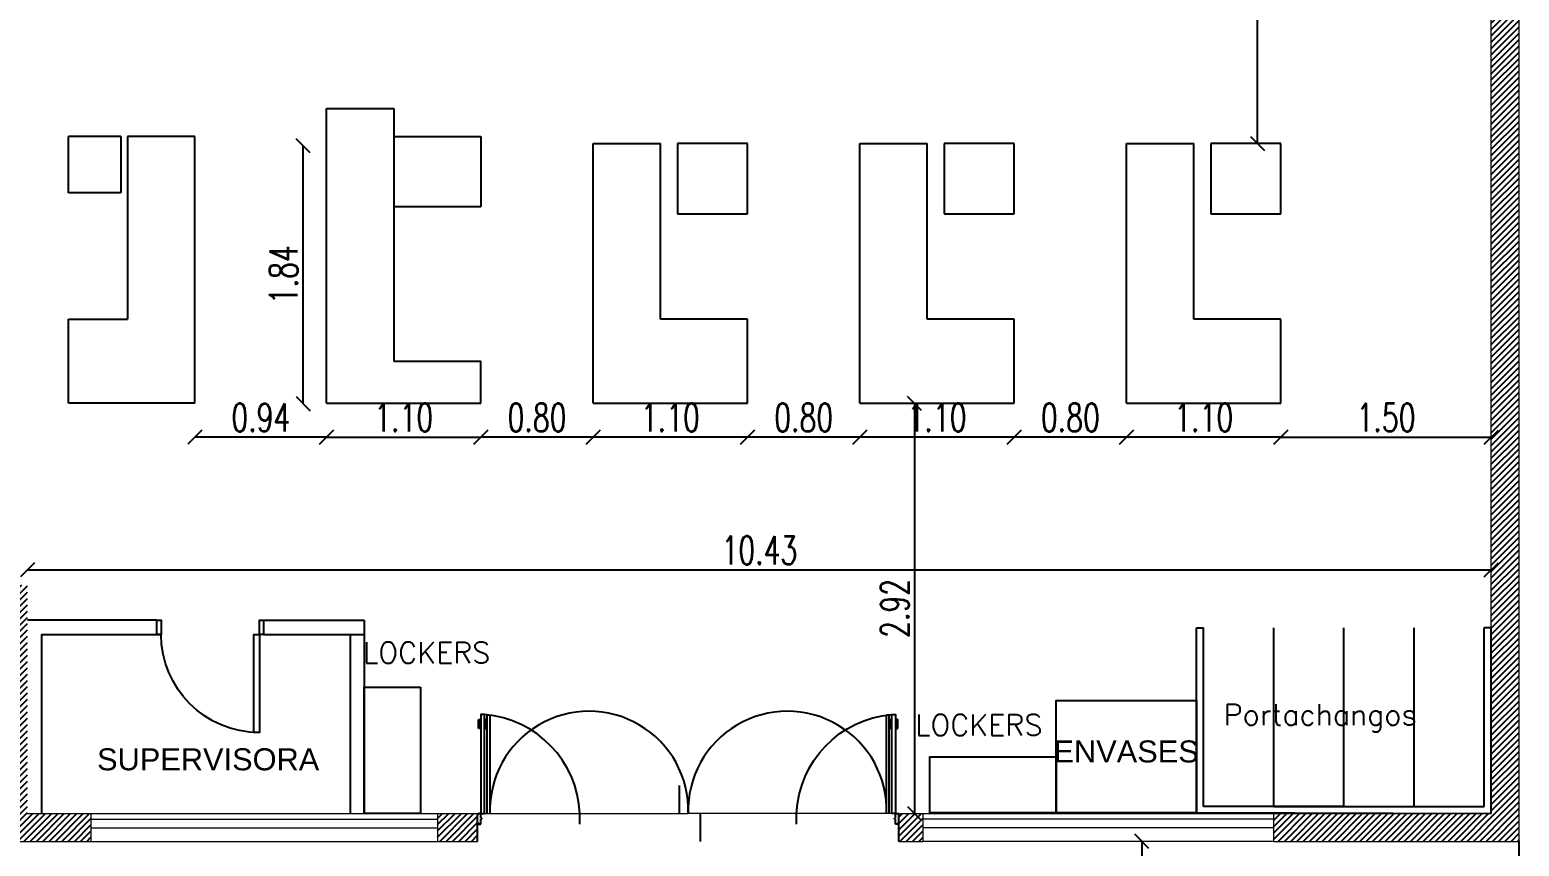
# Model space of a CAD drawing. Header units: millimetres. Extents: x 2448 to 2576, y 1154 to 1321.
# Drawn here: x 2510.92 to 2521.53, y 1193.47 to 1199.29 of the extents above; entities that cross this region are included whole.
import ezdxf

# ---------------------------------------------------------------- set-up
doc = ezdxf.new("R2010")
doc.units = ezdxf.units.MM
for name, pattern in [('ACAD_ISO02W100', [15, 12, -3]), ('X-REF T19$0$ACAD_ISO02W100', [15, 12, -3]), ('X-REF T19$0$HIDDEN', [0.375, 0.25, -0.125])]:
    doc.linetypes.add(name, pattern=pattern)
for name, color, linetype in [('0_PUERTAS-VENTANAS', 3, 'Continuous'), ('A-COTAS', 7, 'Continuous'), ('COTAS', 7, 'Continuous'), ('E- CHECK OUT', 2, 'Continuous'), ('E_EQUIPAMIENTO', 1, 'Continuous'), ('T_TEXTOS', 3, 'Continuous'), ('X-REF T19$0$0.1', 1, 'Continuous'), ('X-REF T19$0$A-CARPINTERIA METALICA', 1, 'Continuous'), ('X-REF T19$0$A-HATCH', 8, 'Continuous'), ('X-REF T19$0$A-MAMPOSTERIA', 5, 'Continuous'), ('X-REF T19$0$A-PROYECCION', 1, 'Continuous'), ('X-REF T19$0$A-TABIQUE DURLOCK o MADERA', 3, 'Continuous'), ('X-REF T19$0$A-VISTAS', 8, 'Continuous'), ('X-REF T19$0$E-GENERAL', 8, 'Continuous'), ('X-REF-T02$0$A-MAMPOSTERIA', 5, 'Continuous')]:
    doc.layers.add(name, color=color, linetype=linetype)
doc.styles.add('Arial', font='arial.ttf', dxfattribs={"height": 0.25})
doc.styles.add('COTAS', font='ROMANS.shx', dxfattribs={"width": 0.7})
doc.styles.add('ROMANS', font='ROMANS')
doc.dimstyles.new('COTA-I-N-2-85', dxfattribs={"dimscale": 0, "dimtxt": 0.2, "dimasz": 0.1, "dimexe": 0, "dimexo": 0, "dimgap": 0.04, "dimtad": 1, "dimzin": 1, "dimdsep": 46, "dimtxsty": 'COTAS', "dimblk": 'OBLIQUE', "dimcen": 0.1, "dimse1": 1, "dimse2": 1, "dimclrd": 256, "dimclre": 256, "dimclrt": 256, "dimadec": 0, "dimazin": 0, "dimtfac": 1, "dimtmove": 1, "dimatfit": 3, "dimldrblk": 'OBLIQUE', "dimfxl": 1, "dimtvp": -0.8, "dimtolj": 1, "dimtzin": 0, "dimarcsym": 0})
pattern_1 = [(45, (2241.705422, 1029.624675), (-0.0224506403, 0.0224506403), [])]

# ---------------------------------------------------------------- blocks, each defined once
blk = doc.blocks.new('_Oblique')
at = {"color": 0, "linetype": 'ByBlock', "lineweight": -2}
blk.add_line((-0.5, -0.5), (0.5, 0.5), dxfattribs=at)
blk = doc.blocks.new('*D34')
at = {"layer": 'COTAS', "linetype": 'ACAD_ISO02W100', "lineweight": -2, "transparency": 16777216}
blk.add_line((2510.906, 1195.441), (2521.336, 1195.441), dxfattribs=at)
at = {"layer": 'DEFPOINTS', "color": 0, "linetype": 'ACAD_ISO02W100', "transparency": 16777216}
for p in [(2521.336, 1195.441), (2510.906, 1193.705), (2521.336, 1193.705)]:
    blk.add_point(p, dxfattribs=at)
at = {"layer": 'COTAS', "linetype": 'ACAD_ISO02W100', "lineweight": -2, "transparency": 16777216, "xscale": 0.1, "yscale": 0.1, "zscale": 0.1, "rotation": 180}
blk.add_blockref('_Oblique', (2510.906, 1195.441), dxfattribs=at)
at = {"layer": 'COTAS', "linetype": 'ACAD_ISO02W100', "lineweight": -2, "transparency": 16777216, "xscale": 0.1, "yscale": 0.1, "zscale": 0.1}
blk.add_blockref('_Oblique', (2521.336, 1195.441), dxfattribs=at)
at = {"layer": 'COTAS', "linetype": 'ACAD_ISO02W100', "transparency": 16777216, "insert": (2516.121, 1195.581), "char_height": 0.2, "attachment_point": 5, "style": 'COTAS'}
blk.add_mtext('\\A1;10.43', dxfattribs=at)
blk = doc.blocks.new('*D35')
at = {"layer": 'COTAS', "linetype": 'ACAD_ISO02W100', "lineweight": -2, "transparency": 16777216}
blk.add_line((2517.227, 1196.628), (2517.227, 1193.705), dxfattribs=at)
at = {"layer": 'DEFPOINTS', "color": 0, "linetype": 'ACAD_ISO02W100', "transparency": 16777216}
for p in [(2516.837, 1196.628), (2517.2, 1193.705), (2517.227, 1193.705)]:
    blk.add_point(p, dxfattribs=at)
at = {"layer": 'COTAS', "linetype": 'ACAD_ISO02W100', "lineweight": -2, "transparency": 16777216, "xscale": 0.1, "yscale": 0.1, "zscale": 0.1}
for p, rotation in [((2517.227, 1196.628), 90), ((2517.227, 1193.705), 270)]:
    blk.add_blockref('_Oblique', p, dxfattribs=dict(at, rotation=rotation))
at = {"layer": 'COTAS', "linetype": 'ACAD_ISO02W100', "transparency": 16777216, "insert": (2517.087, 1195.167), "char_height": 0.2, "attachment_point": 5, "rotation": 90, "style": 'COTAS'}
blk.add_mtext('\\A1;2.92', dxfattribs=at)
blk = doc.blocks.new('*D36')
at = {"layer": 'COTAS', "linetype": 'ACAD_ISO02W100', "lineweight": -2, "transparency": 16777216}
blk.add_line((2519.837, 1196.388), (2521.336, 1196.388), dxfattribs=at)
at = {"layer": 'DEFPOINTS', "color": 0, "linetype": 'ACAD_ISO02W100', "transparency": 16777216}
for p in [(2519.837, 1196.629), (2521.336, 1196.629), (2521.336, 1196.388)]:
    blk.add_point(p, dxfattribs=at)
at = {"layer": 'COTAS', "linetype": 'ACAD_ISO02W100', "lineweight": -2, "transparency": 16777216, "xscale": 0.1, "yscale": 0.1, "zscale": 0.1, "rotation": 180}
blk.add_blockref('_Oblique', (2519.837, 1196.388), dxfattribs=at)
at = {"layer": 'COTAS', "linetype": 'ACAD_ISO02W100', "lineweight": -2, "transparency": 16777216, "xscale": 0.1, "yscale": 0.1, "zscale": 0.1}
blk.add_blockref('_Oblique', (2521.336, 1196.388), dxfattribs=at)
at = {"layer": 'COTAS', "linetype": 'ACAD_ISO02W100', "transparency": 16777216, "insert": (2520.586, 1196.528), "char_height": 0.2, "attachment_point": 5, "style": 'COTAS'}
blk.add_mtext('\\A1;1.50', dxfattribs=at)
blk = doc.blocks.new('*D37')
at = {"layer": 'COTAS', "linetype": 'ACAD_ISO02W100', "lineweight": -2, "transparency": 16777216}
blk.add_line((2519.837, 1196.388), (2518.737, 1196.388), dxfattribs=at)
at = {"layer": 'DEFPOINTS', "color": 0, "linetype": 'ACAD_ISO02W100', "transparency": 16777216}
for p in [(2518.737, 1196.629), (2519.837, 1196.629), (2518.737, 1196.388)]:
    blk.add_point(p, dxfattribs=at)
at = {"layer": 'COTAS', "linetype": 'ACAD_ISO02W100', "lineweight": -2, "transparency": 16777216, "xscale": 0.1, "yscale": 0.1, "zscale": 0.1, "rotation": 180}
blk.add_blockref('_Oblique', (2518.737, 1196.388), dxfattribs=at)
at = {"layer": 'COTAS', "linetype": 'ACAD_ISO02W100', "lineweight": -2, "transparency": 16777216, "xscale": 0.1, "yscale": 0.1, "zscale": 0.1}
blk.add_blockref('_Oblique', (2519.837, 1196.388), dxfattribs=at)
at = {"layer": 'COTAS', "linetype": 'ACAD_ISO02W100', "transparency": 16777216, "insert": (2519.287, 1196.528), "char_height": 0.2, "attachment_point": 5, "style": 'COTAS'}
blk.add_mtext('\\A1;1.10', dxfattribs=at)
blk = doc.blocks.new('*D38')
at = {"layer": 'COTAS', "linetype": 'ACAD_ISO02W100', "lineweight": -2, "transparency": 16777216}
blk.add_line((2518.737, 1196.388), (2517.937, 1196.388), dxfattribs=at)
at = {"layer": 'DEFPOINTS', "color": 0, "linetype": 'ACAD_ISO02W100', "transparency": 16777216}
for p in [(2517.937, 1196.629), (2518.737, 1196.629), (2517.937, 1196.388)]:
    blk.add_point(p, dxfattribs=at)
at = {"layer": 'COTAS', "linetype": 'ACAD_ISO02W100', "lineweight": -2, "transparency": 16777216, "xscale": 0.1, "yscale": 0.1, "zscale": 0.1, "rotation": 180}
blk.add_blockref('_Oblique', (2517.937, 1196.388), dxfattribs=at)
at = {"layer": 'COTAS', "linetype": 'ACAD_ISO02W100', "lineweight": -2, "transparency": 16777216, "xscale": 0.1, "yscale": 0.1, "zscale": 0.1}
blk.add_blockref('_Oblique', (2518.737, 1196.388), dxfattribs=at)
at = {"layer": 'COTAS', "linetype": 'ACAD_ISO02W100', "transparency": 16777216, "insert": (2518.337, 1196.528), "char_height": 0.2, "attachment_point": 5, "style": 'COTAS'}
blk.add_mtext('\\A1;0.80', dxfattribs=at)
blk = doc.blocks.new('*D39')
at = {"layer": 'COTAS', "linetype": 'ACAD_ISO02W100', "lineweight": -2, "transparency": 16777216}
blk.add_line((2517.937, 1196.388), (2516.837, 1196.388), dxfattribs=at)
at = {"layer": 'DEFPOINTS', "color": 0, "linetype": 'ACAD_ISO02W100', "transparency": 16777216}
for p in [(2516.837, 1196.628), (2517.937, 1196.628), (2516.837, 1196.388)]:
    blk.add_point(p, dxfattribs=at)
at = {"layer": 'COTAS', "linetype": 'ACAD_ISO02W100', "lineweight": -2, "transparency": 16777216, "xscale": 0.1, "yscale": 0.1, "zscale": 0.1, "rotation": 180}
blk.add_blockref('_Oblique', (2516.837, 1196.388), dxfattribs=at)
at = {"layer": 'COTAS', "linetype": 'ACAD_ISO02W100', "lineweight": -2, "transparency": 16777216, "xscale": 0.1, "yscale": 0.1, "zscale": 0.1}
blk.add_blockref('_Oblique', (2517.937, 1196.388), dxfattribs=at)
at = {"layer": 'COTAS', "linetype": 'ACAD_ISO02W100', "transparency": 16777216, "insert": (2517.387, 1196.528), "char_height": 0.2, "attachment_point": 5, "style": 'COTAS'}
blk.add_mtext('\\A1;1.10', dxfattribs=at)
blk = doc.blocks.new('*D40')
at = {"layer": 'COTAS', "linetype": 'ACAD_ISO02W100', "lineweight": -2, "transparency": 16777216}
blk.add_line((2516.837, 1196.388), (2516.037, 1196.388), dxfattribs=at)
at = {"layer": 'DEFPOINTS', "color": 0, "linetype": 'ACAD_ISO02W100', "transparency": 16777216}
for p in [(2516.037, 1196.628), (2516.837, 1196.629), (2516.037, 1196.388)]:
    blk.add_point(p, dxfattribs=at)
at = {"layer": 'COTAS', "linetype": 'ACAD_ISO02W100', "lineweight": -2, "transparency": 16777216, "xscale": 0.1, "yscale": 0.1, "zscale": 0.1, "rotation": 180}
blk.add_blockref('_Oblique', (2516.037, 1196.388), dxfattribs=at)
at = {"layer": 'COTAS', "linetype": 'ACAD_ISO02W100', "lineweight": -2, "transparency": 16777216, "xscale": 0.1, "yscale": 0.1, "zscale": 0.1}
blk.add_blockref('_Oblique', (2516.837, 1196.388), dxfattribs=at)
at = {"layer": 'COTAS', "linetype": 'ACAD_ISO02W100', "transparency": 16777216, "insert": (2516.437, 1196.528), "char_height": 0.2, "attachment_point": 5, "style": 'COTAS'}
blk.add_mtext('\\A1;0.80', dxfattribs=at)
blk = doc.blocks.new('*D41')
at = {"layer": 'COTAS', "linetype": 'ACAD_ISO02W100', "lineweight": -2, "transparency": 16777216}
blk.add_line((2516.037, 1196.388), (2514.937, 1196.388), dxfattribs=at)
at = {"layer": 'DEFPOINTS', "color": 0, "linetype": 'ACAD_ISO02W100', "transparency": 16777216}
for p in [(2514.937, 1196.629), (2516.037, 1196.629), (2514.937, 1196.388)]:
    blk.add_point(p, dxfattribs=at)
at = {"layer": 'COTAS', "linetype": 'ACAD_ISO02W100', "lineweight": -2, "transparency": 16777216, "xscale": 0.1, "yscale": 0.1, "zscale": 0.1, "rotation": 180}
blk.add_blockref('_Oblique', (2514.937, 1196.388), dxfattribs=at)
at = {"layer": 'COTAS', "linetype": 'ACAD_ISO02W100', "lineweight": -2, "transparency": 16777216, "xscale": 0.1, "yscale": 0.1, "zscale": 0.1}
blk.add_blockref('_Oblique', (2516.037, 1196.388), dxfattribs=at)
at = {"layer": 'COTAS', "linetype": 'ACAD_ISO02W100', "transparency": 16777216, "insert": (2515.487, 1196.528), "char_height": 0.2, "attachment_point": 5, "style": 'COTAS'}
blk.add_mtext('\\A1;1.10', dxfattribs=at)
blk = doc.blocks.new('*D42')
at = {"layer": 'COTAS', "linetype": 'ACAD_ISO02W100', "lineweight": -2, "transparency": 16777216}
blk.add_line((2514.937, 1196.388), (2514.137, 1196.388), dxfattribs=at)
at = {"layer": 'DEFPOINTS', "color": 0, "linetype": 'ACAD_ISO02W100', "transparency": 16777216}
for p in [(2514.137, 1196.626), (2514.937, 1196.628), (2514.137, 1196.388)]:
    blk.add_point(p, dxfattribs=at)
at = {"layer": 'COTAS', "linetype": 'ACAD_ISO02W100', "lineweight": -2, "transparency": 16777216, "xscale": 0.1, "yscale": 0.1, "zscale": 0.1, "rotation": 180}
blk.add_blockref('_Oblique', (2514.137, 1196.388), dxfattribs=at)
at = {"layer": 'COTAS', "linetype": 'ACAD_ISO02W100', "lineweight": -2, "transparency": 16777216, "xscale": 0.1, "yscale": 0.1, "zscale": 0.1}
blk.add_blockref('_Oblique', (2514.937, 1196.388), dxfattribs=at)
at = {"layer": 'COTAS', "linetype": 'ACAD_ISO02W100', "transparency": 16777216, "insert": (2514.537, 1196.528), "char_height": 0.2, "attachment_point": 5, "style": 'COTAS'}
blk.add_mtext('\\A1;0.80', dxfattribs=at)
blk = doc.blocks.new('*D43')
at = {"layer": 'COTAS', "linetype": 'ACAD_ISO02W100', "lineweight": -2, "transparency": 16777216}
blk.add_line((2513.037, 1196.388), (2512.1, 1196.388), dxfattribs=at)
at = {"layer": 'DEFPOINTS', "color": 0, "linetype": 'ACAD_ISO02W100', "transparency": 16777216}
for p in [(2512.1, 1196.629), (2513.037, 1196.626), (2512.1, 1196.388)]:
    blk.add_point(p, dxfattribs=at)
at = {"layer": 'COTAS', "linetype": 'ACAD_ISO02W100', "lineweight": -2, "transparency": 16777216, "xscale": 0.1, "yscale": 0.1, "zscale": 0.1, "rotation": 180}
blk.add_blockref('_Oblique', (2512.1, 1196.388), dxfattribs=at)
at = {"layer": 'COTAS', "linetype": 'ACAD_ISO02W100', "lineweight": -2, "transparency": 16777216, "xscale": 0.1, "yscale": 0.1, "zscale": 0.1}
blk.add_blockref('_Oblique', (2513.037, 1196.388), dxfattribs=at)
at = {"layer": 'COTAS', "linetype": 'ACAD_ISO02W100', "transparency": 16777216, "insert": (2512.569, 1196.528), "char_height": 0.2, "attachment_point": 5, "style": 'COTAS'}
blk.add_mtext('\\A1;0.94', dxfattribs=at)
blk = doc.blocks.new('*D49')
at = {"layer": 'COTAS', "linetype": 'ACAD_ISO02W100', "lineweight": -2, "transparency": 16777216}
blk.add_line((2519.67, 1198.479), (2519.67, 1201.863), dxfattribs=at)
at = {"layer": 'DEFPOINTS', "color": 0, "linetype": 'ACAD_ISO02W100', "transparency": 16777216}
for p in [(2519.265, 1201.863), (2519.67, 1201.863), (2519.837, 1198.479)]:
    blk.add_point(p, dxfattribs=at)
at = {"layer": 'COTAS', "linetype": 'ACAD_ISO02W100', "lineweight": -2, "transparency": 16777216, "xscale": 0.1, "yscale": 0.1, "zscale": 0.1}
for p, rotation in [((2519.67, 1201.863), 90), ((2519.67, 1198.479), 270)]:
    blk.add_blockref('_Oblique', p, dxfattribs=dict(at, rotation=rotation))
at = {"layer": 'COTAS', "linetype": 'ACAD_ISO02W100', "transparency": 16777216, "insert": (2519.53, 1200.171), "char_height": 0.2, "attachment_point": 5, "rotation": 90, "style": 'COTAS'}
blk.add_mtext('\\A1;3.38', dxfattribs=at)
blk = doc.blocks.new('*D82')
at = {"layer": 'COTAS', "linetype": 'ACAD_ISO02W100', "lineweight": -2, "transparency": 16777216}
blk.add_line((2513.037, 1196.388), (2514.137, 1196.388), dxfattribs=at)
at = {"layer": 'DEFPOINTS', "color": 0, "linetype": 'ACAD_ISO02W100', "transparency": 16777216}
for p in [(2513.037, 1196.629), (2514.137, 1196.626), (2514.137, 1196.388)]:
    blk.add_point(p, dxfattribs=at)
at = {"layer": 'COTAS', "linetype": 'ACAD_ISO02W100', "lineweight": -2, "transparency": 16777216, "xscale": 0.1, "yscale": 0.1, "zscale": 0.1, "rotation": 180}
blk.add_blockref('_Oblique', (2513.037, 1196.388), dxfattribs=at)
at = {"layer": 'COTAS', "linetype": 'ACAD_ISO02W100', "lineweight": -2, "transparency": 16777216, "xscale": 0.1, "yscale": 0.1, "zscale": 0.1}
blk.add_blockref('_Oblique', (2514.137, 1196.388), dxfattribs=at)
at = {"layer": 'COTAS', "linetype": 'ACAD_ISO02W100', "transparency": 16777216, "insert": (2513.587, 1196.528), "char_height": 0.2, "attachment_point": 5, "style": 'COTAS'}
blk.add_mtext('\\A1;1.10', dxfattribs=at)
blk = doc.blocks.new('*D84')
at = {"layer": 'COTAS', "linetype": 'ACAD_ISO02W100', "lineweight": -2, "transparency": 16777216}
blk.add_line((2512.87, 1196.626), (2512.87, 1198.463), dxfattribs=at)
at = {"layer": 'DEFPOINTS', "color": 0, "linetype": 'ACAD_ISO02W100', "transparency": 16777216}
for p in [(2512.87, 1198.463), (2513.008, 1198.463), (2513.008, 1196.626)]:
    blk.add_point(p, dxfattribs=at)
at = {"layer": 'COTAS', "linetype": 'ACAD_ISO02W100', "lineweight": -2, "transparency": 16777216, "xscale": 0.1, "yscale": 0.1, "zscale": 0.1}
for p, rotation in [((2512.87, 1198.463), 90), ((2512.87, 1196.626), 270)]:
    blk.add_blockref('_Oblique', p, dxfattribs=dict(at, rotation=rotation))
at = {"layer": 'COTAS', "linetype": 'ACAD_ISO02W100', "transparency": 16777216, "insert": (2512.73, 1197.545), "char_height": 0.2, "attachment_point": 5, "rotation": 90, "style": 'COTAS'}
blk.add_mtext('\\A1;1.84', dxfattribs=at)
blk = doc.blocks.new('*D88')
at = {"linetype": 'ACAD_ISO02W100', "lineweight": -2, "transparency": 16777216}
blk.add_line((2518.845, 1193.507), (2518.845, 1188.707), dxfattribs=at)
at = {"layer": 'DEFPOINTS', "color": 0, "linetype": 'ACAD_ISO02W100', "transparency": 16777216}
for p in [(2521.535, 1193.507), (2518.845, 1188.707), (2521.535, 1188.707)]:
    blk.add_point(p, dxfattribs=at)
at = {"linetype": 'ACAD_ISO02W100', "lineweight": -2, "transparency": 16777216, "xscale": 0.1, "yscale": 0.1, "zscale": 0.1}
for p, rotation in [((2518.845, 1193.507), 90), ((2518.845, 1188.707), 270)]:
    blk.add_blockref('_Oblique', p, dxfattribs=dict(at, rotation=rotation))
at = {"linetype": 'ACAD_ISO02W100', "transparency": 16777216, "insert": (2518.705, 1191.107), "char_height": 0.2, "attachment_point": 5, "rotation": 90, "style": 'COTAS'}
blk.add_mtext('\\A1;4.80', dxfattribs=at)
blk = doc.blocks.new('A$C2DAC24E3')
at = {"layer": 'E- CHECK OUT'}
for p, q in [((0, 1.5), (0, 1.9)), ((0.372, 1.9), (0, 1.9)), ((0.372, 1.9), (0.372, 1.5)), ((0.9, 1.9), (0.42, 1.9)), ((0.42, 1.9), (0.42, 0.6)), ((0.9, 0), (0.9, 1.9)), ((0.372, 1.5), (0, 1.5)), ((0, 0), (0, 0.6)), ((0, 0.6), (0.42, 0.6)), ((0.9, 0), (0, 0))]:
    blk.add_line(p, q, dxfattribs=at)
blk = doc.blocks.new('A$C3EB75E3F')
at = {"layer": 'E- CHECK OUT'}
for p, q in [((0, 0), (0, 1.85)), ((0, 1.85), (0.48, 1.85)), ((0.48, 0.6), (0.48, 1.85)), ((1.1, 1.85), (0.6, 1.85)), ((0.6, 1.85), (0.6, 1.35)), ((1.1, 1.35), (1.1, 1.85)), ((0.6, 1.35), (1.1, 1.35)), ((1.1, 0.6), (0.48, 0.6)), ((1.1, 0), (1.1, 0.6)), ((0, 0), (1.1, 0))]:
    blk.add_line(p, q, dxfattribs=at)
blk = doc.blocks.new('A$C45FE4CE9')
at = {"layer": 'E- CHECK OUT'}
for p, q in [((0, 0), (0, 2.1)), ((0, 2.1), (0.48, 2.1)), ((0.48, 2.1), (0.48, 0.3)), ((0.48, 1.9), (1.1, 1.9)), ((1.1, 1.9), (1.1, 1.4)), ((1.1, 1.4), (0.48, 1.4)), ((0.48, 0.3), (1.1, 0.3)), ((1.1, 0), (1.1, 0.3)), ((0, 0), (1.1, 0))]:
    blk.add_line(p, q, dxfattribs=at)
blk = doc.blocks.new('A$C18BE6784')
for name, p in [('A$C45FE4CE9', (1.837, 0)), ('A$C2DAC24E3', (0, 0)), ('A$C3EB75E3F', (3.737, 0)), ('A$C3EB75E3F', (5.637, 0)), ('A$C3EB75E3F', (7.537, 0))]:
    blk.add_blockref(name, p)
blk = doc.blocks.new('Puerta 070')
at = {"layer": '0_PUERTAS-VENTANAS'}
for points in [[(-567.721, -115.558), (-568.421, -115.558), (-568.421, -115.598), (-567.721, -115.598)], [(-567.721, -115.558), (-567.621, -115.558), (-567.621, -115.528), (-567.721, -115.528)], [(-567.721, -116.288), (-567.621, -116.288), (-567.621, -116.258), (-567.721, -116.258)]]:
    blk.add_lwpolyline(points, close=True, dxfattribs=at)
blk.add_arc((-567.721, -115.558), 0.7, 180, 270, dxfattribs=at)
blk = doc.blocks.new('X-REF T19$0$A$C55894BCF')
at = {"layer": 'X-REF T19$0$A-CARPINTERIA METALICA'}
for p, q in [((0.022, 0.738), (0.015, 0.738)), ((0.022, 0.728), (0.015, 0.728)), ((0.049, 0.738), (0.056, 0.738)), ((0.049, 0.728), (0.056, 0.728)), ((0, 0.069), (0, 0.076)), ((0.007, 0.069), (0, 0.069)), ((0, 0.001), (0, 0.009)), ((0, 0.009), (0.007, 0.009)), ((0.022, 0.076), (0.007, 0.076)), ((0.007, 0.076), (0.007, 0.069)), ((0.007, 0.009), (0.007, 0.001)), ((0.007, 0.001), (0.022, 0.001)), ((0.022, 0.043), (0.022, 0.076)), ((0.03, 0.043), (0.022, 0.043)), ((0.022, 0.001), (0.022, 0.035)), ((0.022, 0.035), (0.03, 0.035)), ((0.03, 0.035), (0.03, 0.043)), ((0.728, 0), (0.728, 0.077))]:
    blk.add_line(p, q, dxfattribs=at)
for points in [[(0.01, 0.746), (0.013, 0.746, -0.414214), (0.015, 0.744), (0.015, 0.685, -0.414214), (0.013, 0.683), (0.01, 0.683, -0.414214), (0.007, 0.685), (0.007, 0.744, -0.414214)], [(0.061, 0.746), (0.059, 0.746, 0.414214), (0.056, 0.744), (0.056, 0.685, 0.414214), (0.059, 0.683), (0.061, 0.683, 0.414214), (0.064, 0.685), (0.064, 0.744, 0.414214)]]:
    blk.add_lwpolyline(points, format="xyb", close=True, dxfattribs=at)
blk.add_lwpolyline([(0.049, 0.076), (0.049, 0.782), (0.022, 0.782), (0.022, 0.076)], close=True, dxfattribs=at)
blk.add_arc((-0.008, 0.047), 0.736, 2.2684, 85.5235, dxfattribs=at)

msp = doc.modelspace()

# ---------------------------------------------------------------- hatches: boundary and pattern name
at = {"layer": 'X-REF T19$0$A-HATCH'}
h = msp.add_hatch(dxfattribs=at)
h.set_pattern_fill('ANSI31', color=256, scale=0.01, style=0)
h.set_pattern_definition(pattern_1)
h.paths.add_polyline_path([(2521.535, 1225.127), (2521.336, 1225.127), (2521.336, 1193.705), (2521.535, 1193.705)])
h = msp.add_hatch(dxfattribs=at)
h.set_pattern_fill('ANSI31', color=256, scale=0.01, style=0)
h.set_pattern_definition(pattern_1)
h.paths.add_polyline_path([(2511.359, 1193.705), (2510.906, 1193.705), (2510.906, 1195.334), (2510.707, 1195.334), (2510.707, 1193.705), (2507.911, 1193.705), (2507.911, 1195.334), (2507.812, 1195.334), (2507.812, 1193.705), (2504.94, 1193.705), (2504.94, 1195.352), (2504.841, 1195.352), (2504.841, 1193.705), (2503.597, 1193.705), (2502.868, 1193.708), (2502.868, 1193.507), (2503.514, 1193.507), (2509.121, 1193.507), (2511.359, 1193.507)])
h = msp.add_hatch(dxfattribs=at)
h.set_pattern_fill('ANSI31', color=256, scale=0.01, style=0)
h.set_pattern_definition(pattern_1)
h.paths.add_polyline_path([(2514.114, 1193.705), (2513.829, 1193.705), (2513.829, 1193.507), (2514.114, 1193.507)])
h = msp.add_hatch(dxfattribs=at)
h.set_pattern_fill('ANSI31', color=256, scale=0.01, style=0)
h.set_pattern_definition(pattern_1)
h.paths.add_polyline_path([(2517.285, 1193.705), (2517.114, 1193.705), (2517.114, 1193.507), (2517.285, 1193.507)])
h = msp.add_hatch(dxfattribs=at)
h.set_pattern_fill('ANSI31', color=256, scale=0.01, style=0)
h.set_pattern_definition(pattern_1)
h.paths.add_polyline_path([(2521.535, 1193.705), (2521.066, 1193.705), (2519.785, 1193.705), (2519.785, 1193.507), (2521.535, 1193.507)])

# ---------------------------------------------------------------- linework, layer by layer
for p, q in [((2515.551, 1193.705), (2515.551, 1193.905)), ((2515.701, 1193.505), (2515.701, 1193.705))]:
    msp.add_line(p, q)
msp.add_lwpolyline([(2519.236, 1194.51), (2519.236, 1193.71), (2518.236, 1193.71), (2518.236, 1194.51)], close=True)
at = {"layer": '0_PUERTAS-VENTANAS'}
for p, q in [((2512.589, 1195.082), (2512.689, 1195.082)), ((2511.006, 1194.982), (2511.859, 1194.982))]:
    msp.add_line(p, q, dxfattribs=at)
at = {"layer": 'E_EQUIPAMIENTO'}
for p, q in [((2519.236, 1193.71), (2519.236, 1195.029)), ((2519.286, 1193.755), (2519.286, 1195.029)), ((2519.786, 1193.755), (2519.786, 1195.029)), ((2519.786, 1193.755), (2519.786, 1195.029)), ((2519.786, 1193.755), (2519.786, 1195.029)), ((2519.786, 1193.755), (2519.786, 1195.029)), ((2520.286, 1193.755), (2520.286, 1195.029)), ((2520.786, 1193.755), (2520.786, 1195.029)), ((2521.286, 1193.755), (2521.286, 1195.029)), ((2521.286, 1193.755), (2521.286, 1195.029)), ((2519.236, 1193.712), (2521.336, 1193.705)), ((2519.786, 1193.755), (2521.286, 1193.755))]:
    msp.add_line(p, q, dxfattribs=at)
at = {"layer": 'E_EQUIPAMIENTO', "ltscale": 3}
for points in [[(2513.706, 1194.605), (2513.706, 1193.705), (2513.306, 1193.705), (2513.306, 1194.605)], [(2518.236, 1193.71), (2517.336, 1193.71), (2517.336, 1194.11), (2518.236, 1194.11)]]:
    msp.add_lwpolyline(points, close=True, dxfattribs=at)
at = {"layer": 'X-REF T19$0$0.1', "linetype": 'X-REF T19$0$ACAD_ISO02W100'}
for p, q in [((2514.182, 1194.409), (2514.202, 1194.406)), ((2517.047, 1194.409), (2517.027, 1194.406))]:
    msp.add_line(p, q, dxfattribs=at)
at = {"layer": 'X-REF T19$0$0.1', "lineweight": 13}
for p, q in [((2511.359, 1193.664), (2513.829, 1193.664)), ((2511.359, 1193.603), (2513.829, 1193.603)), ((2517.285, 1193.667), (2519.785, 1193.667)), ((2517.285, 1193.606), (2519.785, 1193.606))]:
    msp.add_line(p, q, dxfattribs=at)
at = {"layer": 'X-REF T19$0$A-CARPINTERIA METALICA'}
for p, q in [((2519.236, 1195.029), (2519.286, 1195.029)), ((2521.336, 1195.029), (2521.286, 1195.029)), ((2521.336, 1193.705), (2521.336, 1195.029)), ((2519.786, 1193.755), (2519.286, 1193.755)), ((2520.286, 1193.755), (2519.786, 1193.755))]:
    msp.add_line(p, q, dxfattribs=at)
at = {"layer": 'X-REF T19$0$A-CARPINTERIA METALICA', "linetype": 'X-REF T19$0$ACAD_ISO02W100'}
for p, q in [((2514.182, 1193.705), (2514.182, 1194.409)), ((2514.202, 1193.705), (2514.202, 1194.406)), ((2517.027, 1193.705), (2517.027, 1194.406)), ((2517.047, 1193.705), (2517.047, 1194.409))]:
    msp.add_line(p, q, dxfattribs=at)
for centre in [(2514.908, 1193.727), (2516.321, 1193.727)]:
    msp.add_arc(centre, 0.707, 358.2793, 181.7207, dxfattribs=at)
at = {"layer": 'X-REF T19$0$A-MAMPOSTERIA', "lineweight": 13}
for p, q in [((2521.535, 1193.507), (2521.535, 1226.017)), ((2521.336, 1193.705), (2521.336, 1225.819)), ((2510.906, 1193.705), (2511.359, 1193.705)), ((2511.359, 1193.705), (2511.359, 1193.507)), ((2513.829, 1193.705), (2514.114, 1193.705)), ((2513.829, 1193.705), (2513.829, 1193.507)), ((2517.114, 1193.705), (2517.285, 1193.705)), ((2517.285, 1193.705), (2517.285, 1193.507)), ((2519.785, 1193.705), (2521.336, 1193.705)), ((2519.785, 1193.705), (2519.785, 1193.507)), ((2509.121, 1193.507), (2511.359, 1193.507)), ((2513.829, 1193.507), (2514.114, 1193.507)), ((2517.114, 1193.507), (2517.285, 1193.507)), ((2519.785, 1193.507), (2521.535, 1193.507))]:
    msp.add_line(p, q, dxfattribs=at)
at = {"layer": 'X-REF T19$0$A-MAMPOSTERIA', "linetype": 'X-REF T19$0$ACAD_ISO02W100'}
for p, q in [((2514.114, 1193.507), (2514.114, 1193.705)), ((2517.114, 1193.507), (2517.114, 1193.705))]:
    msp.add_line(p, q, dxfattribs=at)
at = {"layer": 'X-REF T19$0$A-PROYECCION', "linetype": 'X-REF T19$0$HIDDEN'}
msp.add_line((2521.535, 1193.007), (2521.535, 1193.507), dxfattribs=at)
at = {"layer": 'X-REF T19$0$A-TABIQUE DURLOCK o MADERA'}
for p, q in [((2512.689, 1195.082), (2513.306, 1195.082)), ((2513.306, 1195.082), (2513.306, 1193.705)), ((2512.589, 1194.982), (2513.306, 1194.982)), ((2513.206, 1194.982), (2513.206, 1193.705))]:
    msp.add_line(p, q, dxfattribs=at)
at = {"layer": 'X-REF T19$0$A-VISTAS', "lineweight": 13}
for p, q in [((2511.359, 1193.705), (2513.829, 1193.705)), ((2514.114, 1193.705), (2515.614, 1193.705)), ((2517.114, 1193.705), (2515.614, 1193.705)), ((2517.285, 1193.705), (2519.785, 1193.705)), ((2511.359, 1193.507), (2513.829, 1193.507)), ((2519.785, 1193.507), (2517.285, 1193.507))]:
    msp.add_line(p, q, dxfattribs=at)
at = {"layer": 'X-REF-T02$0$A-MAMPOSTERIA', "color": 3}
for p, q in [((2511.829, 1195.082), (2510.906, 1195.082)), ((2511.006, 1194.982), (2511.006, 1193.705))]:
    msp.add_line(p, q, dxfattribs=at)

# ---------------------------------------------------------------- block references
msp.add_blockref('A$C18BE6784', (2511.2, 1196.629))
at = {"layer": '0_PUERTAS-VENTANAS', "xscale": -1, "rotation": 270}
msp.add_blockref('Puerta 070', (2628.117, 1762.703), dxfattribs=at)
at = {"layer": 'X-REF T19$0$E-GENERAL', "linetype": 'X-REF T19$0$ACAD_ISO02W100'}
msp.add_blockref('X-REF T19$0$A$C55894BCF', (2514.114, 1193.629), dxfattribs=at)
at = {"layer": 'X-REF T19$0$E-GENERAL', "linetype": 'X-REF T19$0$ACAD_ISO02W100', "xscale": -1}
msp.add_blockref('X-REF T19$0$A$C55894BCF', (2517.114, 1193.629), dxfattribs=at)

# ---------------------------------------------------------------- texts
at = {"insert": (2512.194, 1194.17), "char_height": 0.15691, "width": 5.25014, "attachment_point": 2, "style": 'Arial'}
msp.add_mtext('SUPERVISORA', dxfattribs=at)
at = {"layer": 'A-COTAS', "insert": (2518.734, 1194.226), "char_height": 0.1569, "width": 2.35446, "attachment_point": 2, "style": 'Arial'}
msp.add_mtext('ENVASES', dxfattribs=at)
at = {"layer": 'T_TEXTOS', "style": 'ROMANS'}
for s, p in [('LOCKERS', (2513.297, 1194.777)), ('Portachangos', (2519.429, 1194.335)), ('LOCKERS', (2517.231, 1194.262))]:
    msp.add_text(s, height=0.15, dxfattribs=at).set_placement(p)

# ---------------------------------------------------------------- dimensions: what is measured, and where the dimension line sits
at = {"linetype": 'ACAD_ISO02W100'}
dim = msp.add_linear_dim(base=(2518.845, 1188.707), p1=(2521.535, 1193.507), p2=(2521.535, 1188.707), angle=90, dimstyle='COTA-I-N-2-85', override={"dimscale": 1}, dxfattribs=at)
dim.commit()
dim.dimension.update_dxf_attribs({"geometry": '*D88', "text_midpoint": (2518.705, 1191.107)})
at = {"layer": 'COTAS', "linetype": 'ACAD_ISO02W100'}
for base, p1, p2, picture, middle in [((2519.67, 1201.863), (2519.837, 1198.479), (2519.265, 1201.863), '*D49', (2519.53, 1200.171)), ((2512.87, 1198.463), (2513.008, 1196.626), (2513.008, 1198.463), '*D84', (2512.73, 1197.545)), ((2517.227, 1193.705), (2516.837, 1196.628), (2517.2, 1193.705), '*D35', (2517.087, 1195.167))]:
    dim = msp.add_linear_dim(base=base, p1=p1, p2=p2, angle=90, dimstyle='COTA-I-N-2-85', override={"dimscale": 1}, dxfattribs=at)
    dim.commit()
    dim.dimension.update_dxf_attribs({"geometry": picture, "text_midpoint": middle})
for base, p1, p2, picture, middle in [((2512.1, 1196.388), (2513.037, 1196.626), (2512.1, 1196.629), '*D43', (2512.569, 1196.528)), ((2514.137, 1196.388), (2513.037, 1196.629), (2514.137, 1196.626), '*D82', (2513.587, 1196.528)), ((2514.137, 1196.388), (2514.937, 1196.628), (2514.137, 1196.626), '*D42', (2514.537, 1196.528)), ((2514.937, 1196.388), (2516.037, 1196.629), (2514.937, 1196.629), '*D41', (2515.487, 1196.528)), ((2516.037, 1196.388), (2516.837, 1196.629), (2516.037, 1196.628), '*D40', (2516.437, 1196.528)), ((2516.837, 1196.388), (2517.937, 1196.628), (2516.837, 1196.628), '*D39', (2517.387, 1196.528)), ((2517.937, 1196.388), (2518.737, 1196.629), (2517.937, 1196.629), '*D38', (2518.337, 1196.528)), ((2518.737, 1196.388), (2519.837, 1196.629), (2518.737, 1196.629), '*D37', (2519.287, 1196.528)), ((2521.336, 1196.388), (2519.837, 1196.629), (2521.336, 1196.629), '*D36', (2520.586, 1196.528)), ((2521.336, 1195.441), (2510.906, 1193.705), (2521.336, 1193.705), '*D34', (2516.121, 1195.581))]:
    dim = msp.add_linear_dim(base=base, p1=p1, p2=p2, dimstyle='COTA-I-N-2-85', override={"dimscale": 1}, dxfattribs=at)
    dim.commit()
    dim.dimension.update_dxf_attribs({"geometry": picture, "text_midpoint": middle})

doc.saveas('drawing.dxf')
